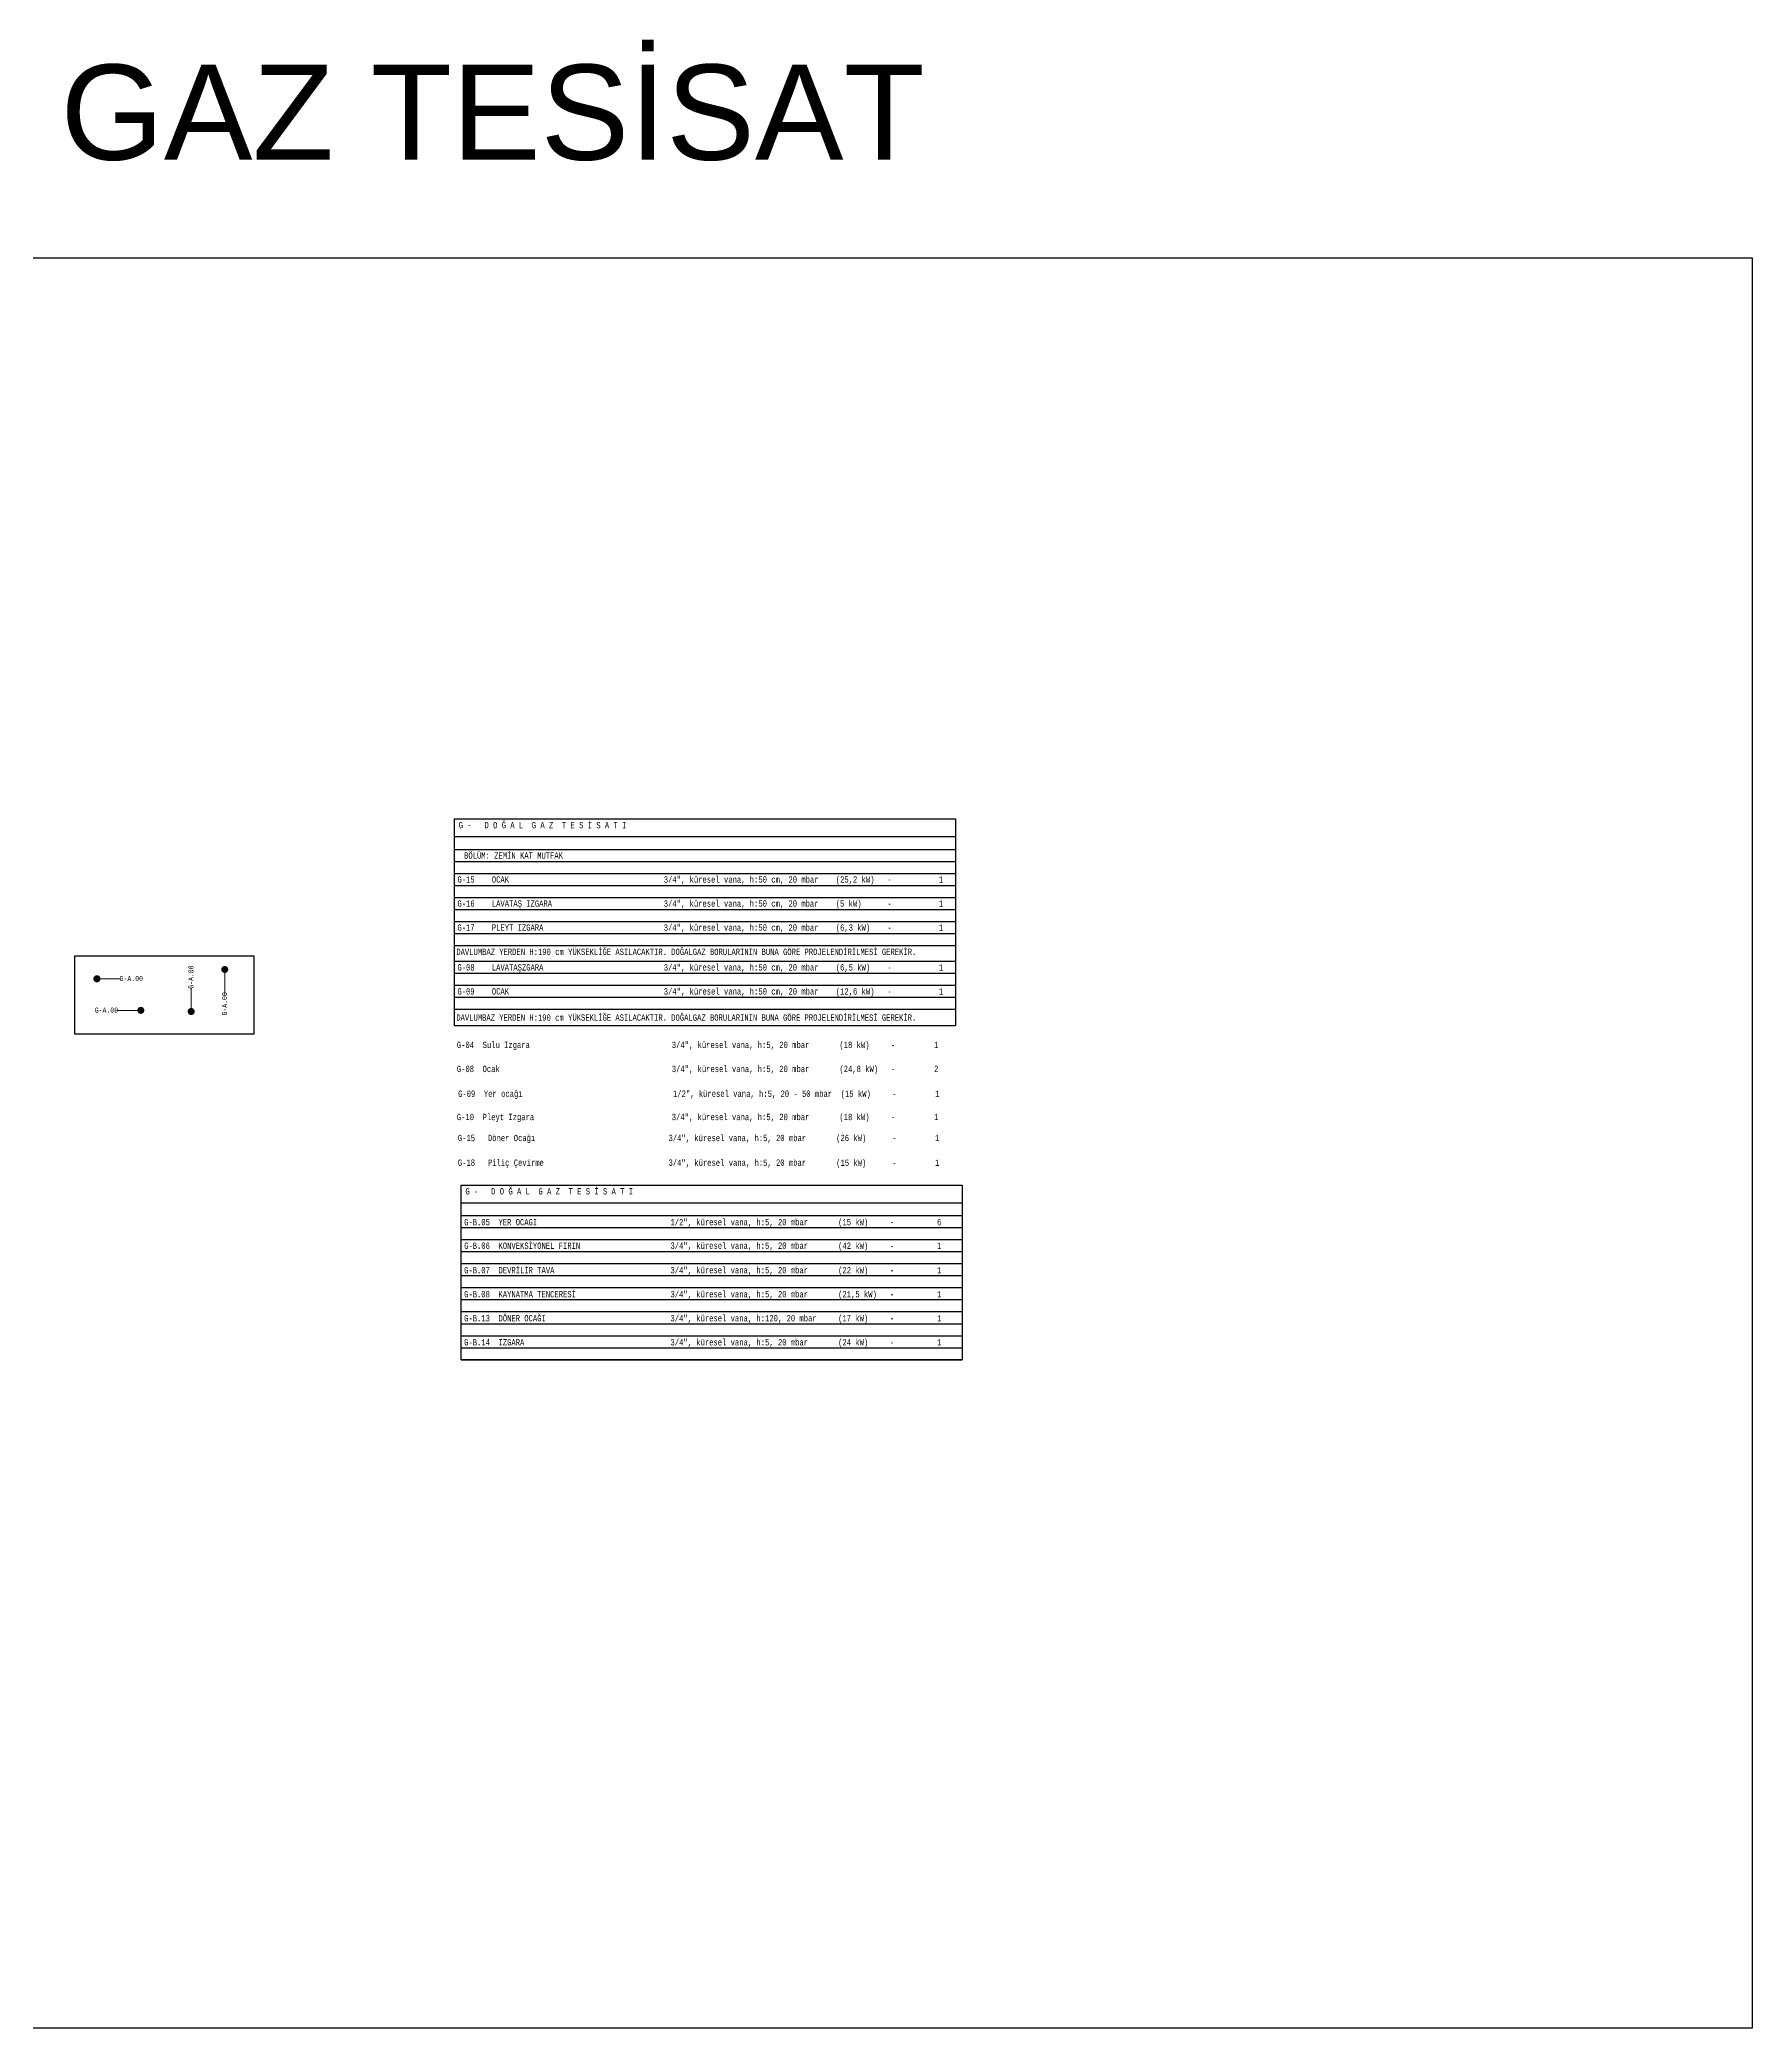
# Model space of a CAD drawing. Header units: millimetres. Extents: x -3516 to 33273, y -7531 to 724.
# Drawn here: x 28692 to 31392, y -7531 to -4396 of the extents above; entities that cross this region are included whole.
import ezdxf
from ezdxf.enums import TextEntityAlignment as Align

# ---------------------------------------------------------------- set-up
doc = ezdxf.new("R2010")
doc.units = ezdxf.units.MM
for name, color, linetype in [('BEYAZ', 7, 'Continuous'), ('TES_GAZ', 92, 'Continuous'), ('TES_SU', 150, 'Continuous')]:
    doc.layers.add(name, color=color, linetype=linetype)
doc.layers.add('GRC- Yazı 1', color=3, linetype='Continuous', lineweight=20)
doc.styles.add('antet', font='', dxfattribs={"width": 0.8})
doc.styles.add('ekp-yazı', font='arial.ttf', dxfattribs={"height": 10})
doc.styles.get('antet').set_extended_font_data('Monospac821 BT')

# ---------------------------------------------------------------- blocks, each defined once
blk = doc.blocks.new('A$Caa3f42b8')
at = {"layer": 'TES_SU', "color": 2, "linetype": 'Continuous', "const_width": 5.58, "elevation": -1}
blk.add_lwpolyline([(0, 3.7, -1), (5.6, 3.7, -1)], format="xyb", close=True, dxfattribs=at)
at = {"layer": 'TES_SU', "color": 2, "linetype": 'Continuous', "lineweight": 9, "elevation": -1}
blk.add_lwpolyline([(7.8, 3.7), (39.1, 3.7)], dxfattribs=at)
at = {"layer": 'TES_SU', "color": 2, "linetype": 'Continuous', "style": 'antet', "width": 0.8}
blk.add_attdef('P-A.00', text='', height=8, rotation=0, dxfattribs=at).set_placement((57, 4.1), align=Align.MIDDLE)
blk = doc.blocks.new('A$Ce8ad9407')
at = {"layer": 'TES_SU', "color": 2, "linetype": 'Continuous', "lineweight": 9, "elevation": -1}
blk.add_lwpolyline([(65.8, 3.7), (34.6, 3.7)], dxfattribs=at)
at = {"layer": 'TES_SU', "color": 2, "linetype": 'Continuous', "const_width": 5.58, "elevation": -1}
blk.add_lwpolyline([(73.6, 3.7, 1), (68.1, 3.7, 1)], format="xyb", close=True, dxfattribs=at)
at = {"layer": 'TES_SU', "color": 2, "linetype": 'Continuous', "style": 'antet', "width": 0.8}
blk.add_attdef('P-A.00', text='', height=8, rotation=360, dxfattribs=at).set_placement((16.6, 4.1), align=Align.MIDDLE)
blk = doc.blocks.new('A$C3b07f901')
at = {"layer": 'TES_SU', "color": 2, "linetype": 'Continuous', "lineweight": 9, "elevation": -1}
blk.add_lwpolyline([(4.5, 7.8), (4.5, 39.1)], dxfattribs=at)
at = {"layer": 'TES_SU', "color": 2, "linetype": 'Continuous', "const_width": 5.58, "elevation": -1}
blk.add_lwpolyline([(4.5, 0, -1), (4.5, 5.6, -1)], format="xyb", close=True, dxfattribs=at)
at = {"layer": 'TES_SU', "color": 2, "linetype": 'Continuous', "style": 'antet', "width": 0.8}
blk.add_attdef('P-A.00', text='', height=8, rotation=90, dxfattribs=at).set_placement((4.1, 57), align=Align.MIDDLE)
blk = doc.blocks.new('A$C042d9e2c')
at = {"layer": 'TES_SU', "color": 2, "linetype": 'Continuous', "const_width": 5.58, "elevation": -1}
blk.add_lwpolyline([(4.5, 73.6, 1), (4.5, 68.1, 1)], format="xyb", close=True, dxfattribs=at)
at = {"layer": 'TES_SU', "color": 2, "linetype": 'Continuous', "lineweight": 9, "elevation": -1}
blk.add_lwpolyline([(4.5, 65.8), (4.5, 34.6)], dxfattribs=at)
at = {"layer": 'TES_SU', "color": 2, "linetype": 'Continuous', "style": 'antet', "width": 0.8}
blk.add_attdef('P-A.00', text='', height=8, rotation=90, dxfattribs=at).set_placement((4.1, 16.6), align=Align.MIDDLE)

msp = doc.modelspace()

# ---------------------------------------------------------------- linework, layer by layer
msp.add_lwpolyline([(27073.35, -4739.843), (31391.636, -4739.843), (31391.636, -7531.4), (27073.35, -7531.4)])
msp.add_lwpolyline([(28746.769, -5840.287), (29029.393, -5840.287), (29029.393, -5963.933), (28746.769, -5963.933)], close=True)
at = {"layer": 'TES_GAZ', "ltscale": 1.5, "elevation": 0}
msp.add_lwpolyline([(29345.45, -5624.657), (30135.45, -5624.657), (30135.45, -5950.795), (29345.45, -5950.795)], close=True, dxfattribs=at)
at = {"layer": 'TES_GAZ', "linetype": 'Continuous', "elevation": 0}
for points in [[(29345.45, -5652.434), (30135.45, -5652.434)], [(29345.45, -5672.533), (30135.45, -5672.533)], [(29345.45, -5691.478), (30135.45, -5691.478)], [(29345.45, -5710.423), (30135.45, -5710.423)], [(29345.45, -5729.368), (30135.45, -5729.368)], [(29345.45, -5748.313), (30135.45, -5748.313)], [(29345.45, -5767.259), (30135.45, -5767.259)], [(29345.45, -5786.204), (30135.45, -5786.204)], [(29345.45, -5805.149), (30135.45, -5805.149)], [(29345.45, -5824.094), (30135.45, -5824.094)], [(29345.45, -5848.969), (30135.45, -5848.969)], [(29345.45, -5867.915), (30135.45, -5867.915)], [(29345.45, -5886.86), (30135.45, -5886.86)], [(29345.45, -5905.805), (30135.45, -5905.805)], [(29345.45, -5924.75), (30135.45, -5924.75)]]:
    msp.add_lwpolyline(points, dxfattribs=at)
at = {"layer": 'TES_GAZ', "ltscale": 1.5}
msp.add_lwpolyline([(29355.988, -6202.063), (30145.988, -6202.063), (30145.988, -6477.281), (29355.988, -6477.281)], close=True, dxfattribs=at)
at = {"layer": 'TES_GAZ', "linetype": 'Continuous'}
for points in [[(29355.988, -6229.84), (30145.988, -6229.84)], [(29355.988, -6249.939), (30145.988, -6249.939)], [(29355.988, -6268.884), (30145.988, -6268.884)], [(29355.988, -6287.83), (30145.988, -6287.83)], [(29355.988, -6306.775), (30145.988, -6306.775)], [(29355.988, -6325.72), (30145.988, -6325.72)], [(29355.988, -6344.665), (30145.988, -6344.665)], [(29355.988, -6363.61), (30145.988, -6363.61)], [(29355.988, -6382.555), (30145.988, -6382.555)], [(29355.988, -6401.5), (30145.988, -6401.5)], [(29355.988, -6420.445), (30145.988, -6420.445)], [(29355.988, -6439.39), (30145.988, -6439.39)], [(29355.988, -6458.335), (30145.988, -6458.335)], [(29355.988, -6477.281), (30145.988, -6477.281)]]:
    msp.add_lwpolyline(points, dxfattribs=at)

# ---------------------------------------------------------------- block references
for name, p in [('A$C3b07f901', (28925.974, -5931.04)), ('A$C042d9e2c', (28978.902, -5932.762)), ('A$Caa3f42b8', (28779.023, -5880.311)), ('A$Ce8ad9407', (28780.238, -5930.069))]:
    msp.add_blockref(name, p).add_auto_attribs({'P-A.00': 'G-A.00'})

# ---------------------------------------------------------------- texts
at = {"layer": 'BEYAZ', "color": 3, "linetype": 'Continuous', "style": 'antet', "width": 0.8}
for s, p in [(' G-04  Sulu Izgara                                 3/4", küresel vana, h:5, 20 mbar       (18 kW)     -         1', (29342.476, -5985.868)), (' G-08  Ocak                                        3/4", küresel vana, h:5, 20 mbar       (24,8 kW)   -         2', (29342.476, -6023.758)), (' G-09  Yer ocağı                                   1/2", küresel vana, h:5, 20 - 50 mbar  (15 kW)     -         1', (29344.468, -6062.796)), (' G-10  Pleyt Izgara                                3/4", küresel vana, h:5, 20 mbar       (18 kW)     -         1', (29342.476, -6099.539)), (' G-15   Döner Ocağı                               3/4", küresel vana, h:5, 20 mbar       (26 kW)      -         1', (29344.129, -6132.626)), (' G-18   Piliç Çevirme                             3/4", küresel vana, h:5, 20 mbar       (15 kW)      -         1', (29344.129, -6171.571))]:
    msp.add_text(s, height=10, dxfattribs=at).set_placement(p)
at = {"layer": 'GRC- Yazı 1', "style": 'ekp-yazı'}
msp.add_text('GAZ TESİSAT', height=150.06273, dxfattribs=at).set_placement((28724.388, -4585.212))
at = {"layer": 'TES_GAZ', "linetype": 'Continuous', "style": 'antet', "width": 0.8}
for s, p in [(' G -   D O Ğ A L  G A Z  T E S İ S A T I                                      ', (29345.45, -5639.308, 0)), ('BÖLÜM: ZEMİN KAT MUTFAK', (29360.75, -5687.159, 0)), (' G-15    OCAK                                    3/4", küresel vana, h:50 cm, 20 mbar    (25,2 kW)   -           1', (29343.458, -5725.05, 0)), (' G-16    LAVATAŞ IZGARA                          3/4", küresel vana, h:50 cm, 20 mbar    (5 kW)      -           1', (29343.458, -5762.94, 0)), (' G-17    PLEYT IZGARA                            3/4", küresel vana, h:50 cm, 20 mbar    (6,3 kW)    -           1', (29343.458, -5800.83, 0)), ('DAVLUMBAZ YERDEN H:190 cm YÜKSEKLİĞE ASILACAKTIR. DOĞALGAZ BORULARININ BUNA GÖRE PROJELENDİRİLMESİ GEREKİR.', (29348.451, -5839.128, 0)), (' G-08    LAVATAŞZGARA                            3/4", küresel vana, h:50 cm, 20 mbar    (6,5 kW)    -           1', (29343.458, -5863.596, 0)), (' G-09    OCAK                                    3/4", küresel vana, h:50 cm, 20 mbar    (12,6 kW)   -           1', (29343.458, -5901.486, 0)), ('DAVLUMBAZ YERDEN H:190 cm YÜKSEKLİĞE ASILACAKTIR. DOĞALGAZ BORULARININ BUNA GÖRE PROJELENDİRİLMESİ GEREKİR.', (29348.451, -5942.784, 0)), (' G -   D O Ğ A L  G A Z  T E S İ S A T I                                      ', (29355.988, -6216.714)), (' G-B.05  YER OCAGI                               1/2", küresel vana, h:5, 20 mbar       (15 kW)     -          6', (29353.997, -6265.321)), (' G-B.06  KONVEKSİYONEL FIRIN                     3/4", küresel vana, h:5, 20 mbar       (42 kW)     -          1', (29353.997, -6302.456)), (' G-B.07  DEVRİLİR TAVA                           3/4", küresel vana, h:5, 20 mbar       (22 kW)     -          1', (29353.997, -6341.101)), (' G-B.08  KAYNATMA TENCERESİ                      3/4", küresel vana, h:5, 20 mbar       (21,5 kW)   -          1', (29353.997, -6378.991)), (' G-B.13  DÖNER OCAĞI                             3/4", küresel vana, h:120, 20 mbar     (17 kW)     -          1', (29353.997, -6416.881)), (' G-B.14  IZGARA                                  3/4", küresel vana, h:5, 20 mbar       (24 kW)     -          1', (29353.997, -6454.772))]:
    msp.add_text(s, height=10, dxfattribs=at).set_placement(p)

doc.saveas('drawing.dxf')
